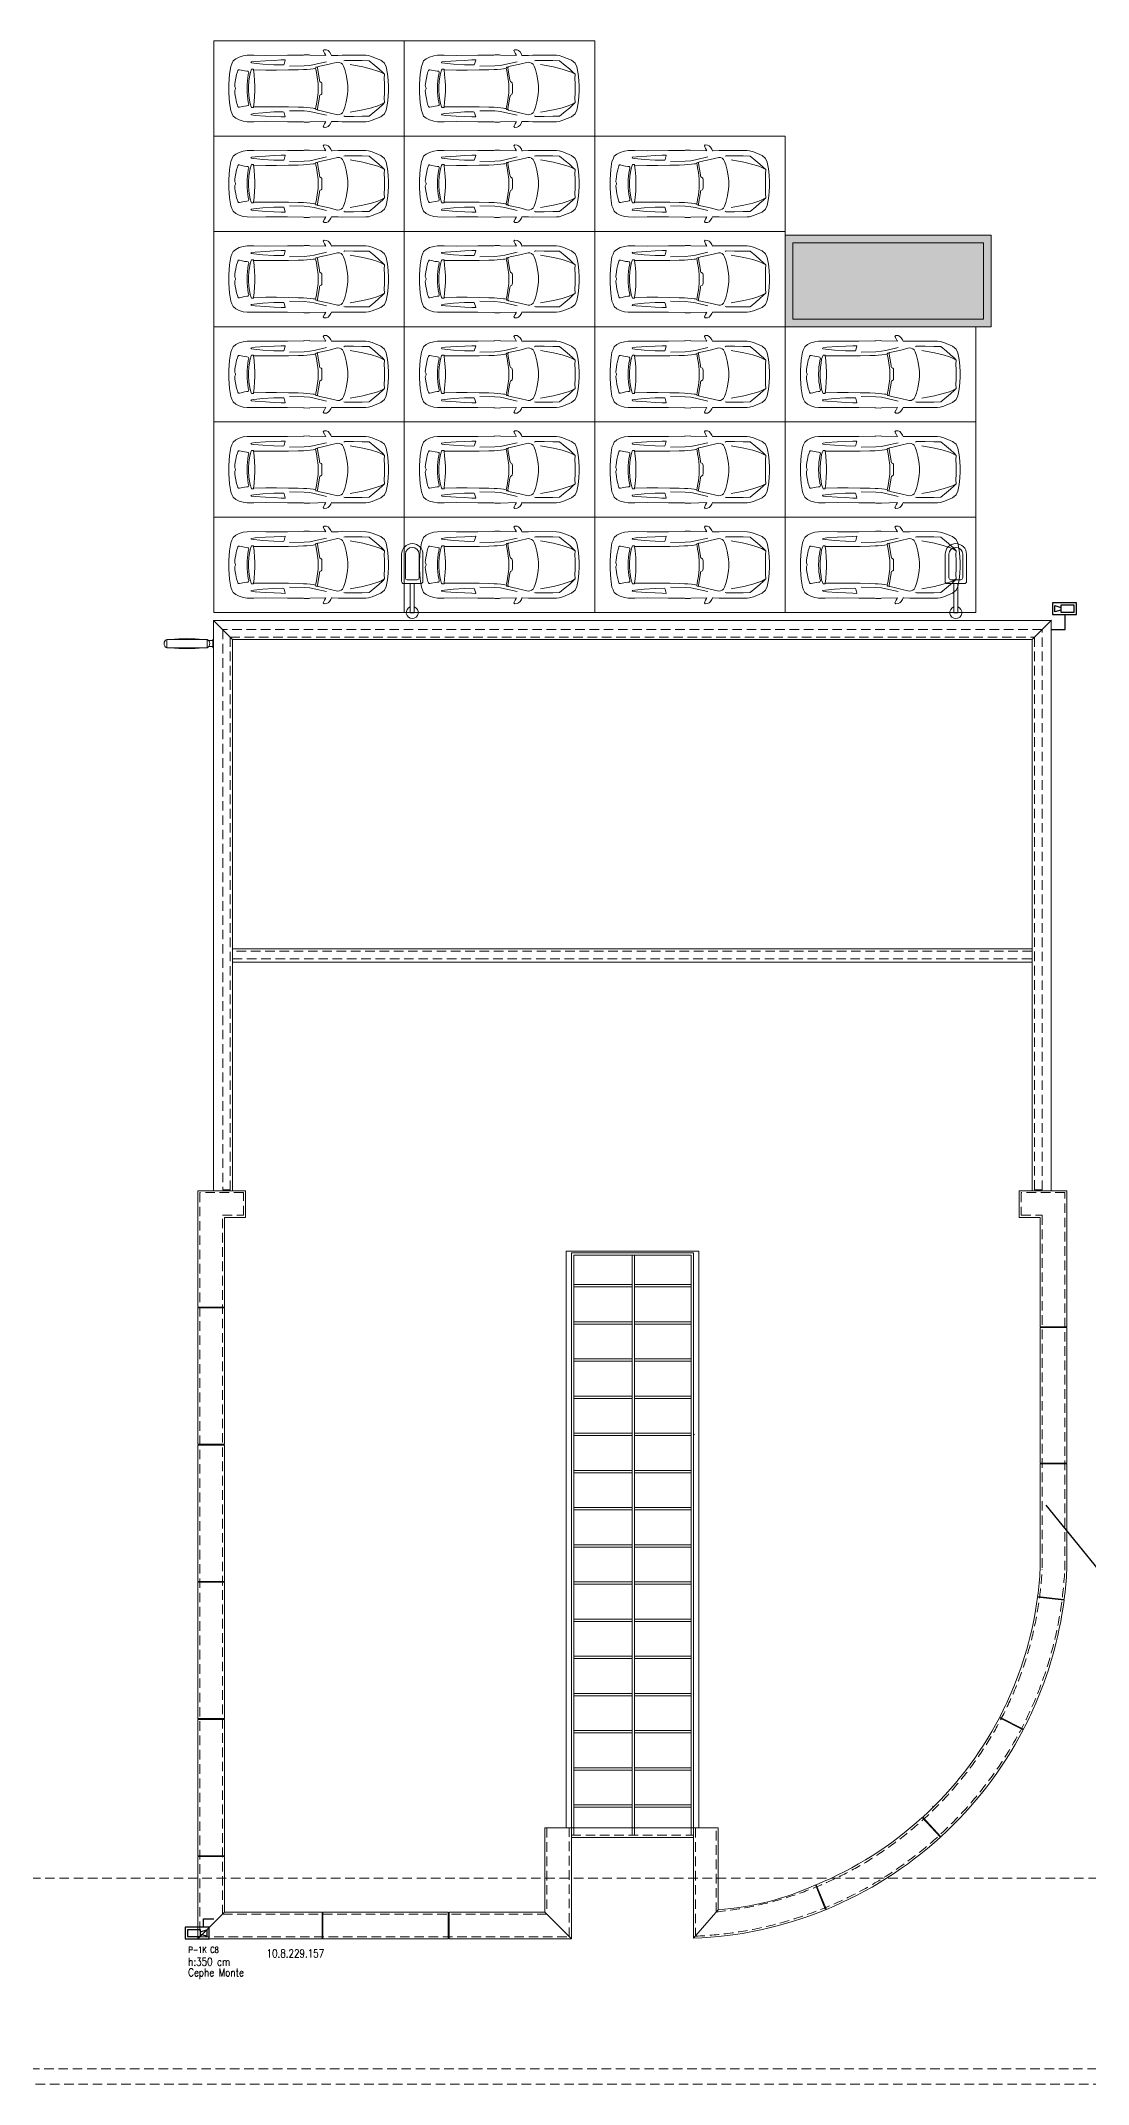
# Model space of a CAD drawing. Header units: metres. Extents: x -13933 to 152404, y -7861 to 21912.
# Drawn here: x 115496 to 118244, y -541 to 4820 of the extents above; entities that cross this region are included whole.
import ezdxf

# ---------------------------------------------------------------- set-up
doc = ezdxf.new("R2010")
doc.units = ezdxf.units.M
doc.header["$LTSCALE"] = 100
doc.header["$MEASUREMENT"] = 0
doc.linetypes.add('DOT2', pattern=[0.125, 0, -0.125])
doc.linetypes.add('HIDDEN', pattern=[0.375, 0.25, -0.125])
doc.layers.get('0').update_dxf_attribs({"color": 9, "lineweight": 9})
for name, color, linetype, lineweight in [('04', 9, 'Continuous', 9), ('06A', 9, 'Continuous', 9), ('06C', 9, 'Continuous', 9), ('06D', 9, 'Continuous', 9), ('09', 9, 'Continuous', 9), ('20', 9, 'DOT2', 9), ('DATA TAVAN', 160, 'Continuous', 30), ('E-HARİCİ KAMERA', 7, 'Continuous', 30), ('E-YAZI', 7, 'Continuous', 30)]:
    doc.layers.add(name, color=color, linetype=linetype, lineweight=lineweight)
doc.styles.add('E-YAZI', font='txttw.shx')

# ---------------------------------------------------------------- blocks, each defined once
blk = doc.blocks.new('p-araba-10')
for points in [[(-193.8, -2.4), (-193.8, 5.3), (-192.9, 22.2), (-191.1, 38.9), (-187.6, 56.6), (-183.4, 66.4), (-173.9, 74.2), (-151.3, 83.5), (-141.2, 86.3), (-134.5, 87.1), (-72.5, 87.3), (-61.4, 87), (-45.8, 86.8), (-44, 86.7), (-42.5, 90.5), (-39.1, 95.9), (-35.3, 99.6), (-31.2, 101.5), (-25.1, 101.9), (-22.6, 99.4), (-26, 92.8), (-28.4, 88.2), (-29.2, 86.7), (12.7, 87.6), (14.7, 88.4), (27.6, 88.2), (29.7, 87.5), (71.7, 87.1), (127.9, 86.7), (160, 87.2), (177.5, 87.1), (187.3, 85.7), (198.4, 82.4), (207, 78), (214.1, 72.2), (217.1, 65), (220, 58.1), (223.2, 37.3), (225, 11.2), (225, -11.2), (223.2, -37.3), (220, -58.1), (217.1, -65), (214.1, -72.2), (207, -78), (198.4, -82.4), (187.3, -85.7), (177.5, -87.1), (160, -87.2), (127.9, -86.7), (71.7, -87.1), (29.7, -87.5), (27.6, -88.2), (14.7, -88.4), (12.7, -87.6), (-29.2, -86.7), (-28.4, -88.2), (-26, -92.8), (-22.6, -99.4), (-25.1, -101.9), (-31.2, -101.5), (-35.3, -99.6), (-39.1, -95.9), (-42.5, -90.5), (-44, -86.7), (-45.8, -86.8), (-61.4, -87), (-72.5, -87.3), (-134.5, -87.1), (-141.2, -86.3), (-151.3, -83.5), (-173.9, -74.2), (-183.4, -66.4), (-187.6, -56.6), (-191.1, -38.9), (-192.9, -22.2), (-193.8, -5.3), (-193.8, 2.4)], [(-93, -62.5), (-126.3, -56.3), (-149.5, -50.6), (-165.5, -45.6), (-173.7, -42.3), (-183.5, -36.9), (-182.7, -25.6), (-183.2, -12.4), (-183.2, 0.2), (-183.2, 12.8), (-182.7, 26), (-183.5, 37.3), (-177.8, 43), (-168.5, 51.5), (-157.6, 60.6), (-142.7, 72.8), (-124.7, 73.2), (-102, 73.6), (-79.4, 73.7), (-76.8, 72.4)], [(-93, 62.8), (-126.3, 56.7), (-149.5, 51), (-165.5, 45.9), (-173.7, 42.6), (-183.5, 37.3), (-182.7, 26), (-183.2, 12.8), (-183.2, 0.2), (-183.2, -12.4), (-182.7, -25.6), (-183.5, -36.9), (-177.8, -42.6), (-168.5, -51.2), (-157.6, -60.2), (-142.7, -72.5), (-124.7, -72.9), (-102, -73.2), (-79.4, -73.3), (-76.8, -72.1)], [(-8.3, -56.7), (-13.4, -57.9), (-38.1, -63.5), (-60.3, -68.8), (-64.9, -68.3), (-69.3, -66.4), (-73, -63.6), (-75.8, -58.3), (-79.1, -49.2), (-82.8, -35.3), (-86.1, -15.4), (-87, -5.3), (-87, 0.2), (-87, 5.7), (-86.1, 15.7), (-82.8, 35.6), (-79.1, 49.6), (-75.8, 58.7), (-73, 63.9), (-69.3, 66.8), (-64.9, 68.6), (-60.3, 69.2), (-38.1, 63.8), (-13.4, 58.2), (-8.3, 57)], [(66.2, 58.6), (27.5, 59.4), (12.7, 60.6), (0.9, 62.9), (-31.5, 70.4)], [(-2.5, -52.9), (-3.1, -54.6), (-4.3, -55.5), (-8.3, -56.7), (-7.3, -54.5), (-7.2, -52.8), (-12.4, -22.8), (-12.7, -19.8), (-13.7, -17.7), (-17.5, -15.6), (-18.7, -14.2), (-19.1, -9.7), (-19.2, -3.2), (-19.2, 0.2), (-19.2, 3.5), (-19.1, 10), (-18.7, 14.5), (-17.5, 15.9), (-13.7, 18.1), (-12.7, 20.1), (-12.4, 23.1), (-7.2, 53.1), (-7.3, 54.8), (-8.3, 57), (-4.3, 55.8), (-3.1, 54.9), (-2.5, 53.3)], [(160.4, 48.6), (128, 48.3), (99.7, 48.3), (68.4, 48.6), (43.2, 49.2), (29.3, 49.7), (20.9, 50.2), (11.4, 51.1), (4.3, 52), (0.7, 52.6), (-2.5, 53.3), (-3.4, 49.8), (-4.9, 41.7), (-6.9, 29.6), (-9.1, 11.9), (-9.1, 2.6), (-9.1, 0.2), (-9.1, -2.2), (-9.1, -11.6), (-6.9, -29.3), (-4.9, -41.4), (-3.4, -49.4), (-2.5, -52.9), (0.7, -52.2), (4.3, -51.7), (11.4, -50.8), (20.9, -49.9), (29.3, -49.3), (43.2, -48.9), (68.4, -48.3), (99.7, -47.9), (128, -47.9), (160.4, -48.3)], [(66.2, -58.2), (27.5, -59), (12.7, -60.3), (0.9, -62.6), (-31.5, -70.1)]]:
    blk.add_lwpolyline(points)
for points in [[(159.5, 66.3), (166.1, 67.2), (167.1, 68.6), (165.9, 69.6), (156.3, 70.9), (128.7, 72.7), (106.1, 73.8), (87.7, 74.9), (77.7, 75), (77.4, 74.3), (80.3, 64), (81.1, 62.1), (83.3, 61.7), (106.9, 62), (135.6, 63.8)], [(169.6, -39.3), (171.3, -30.3), (172.9, -18.6), (173.8, -4.4), (173.8, 0.2), (173.8, 4.7), (172.9, 19), (171.3, 30.6), (169.6, 39.6), (166.8, 48.4), (165.8, 50.4), (160.6, 50.4), (160.4, 48.6), (159, 36.5), (157.5, 19.4), (157, 8.1), (157, 0.2), (157, -7.8), (157.5, -19.1), (159, -36.2), (160.4, -48.3), (160.6, -50.1), (165.8, -50.1), (166.8, -48.1)], [(174.1, -36.1), (175.5, -27.9), (176.6, -19.3), (177.4, -10.5), (177.5, -1.4), (177.5, 0.2), (177.5, 1.8), (177.4, 10.9), (176.6, 19.7), (175.5, 28.2), (174.1, 36.4), (173, 41.1), (173.2, 43.7), (174.5, 45.2), (178.1, 45.7), (184.1, 46.5), (193.2, 48.4), (197.4, 49.4), (199.8, 49.3), (201.7, 47.1), (202.6, 43.6), (204.7, 36.9), (206.7, 26.7), (208.2, 18.6), (209.1, 12.5), (209.7, 6.9), (209.5, 5), (208.6, 3), (207.7, 1.2), (207.7, 0.2), (207.7, -0.9), (208.6, -2.7), (208.6, -2.7), (209.5, -4.6), (209.7, -6.6), (209.1, -12.1), (208.2, -18.3), (206.7, -26.4), (204.7, -36.5), (202.6, -43.3), (201.7, -46.8), (199.8, -49), (197.4, -49.1), (193.2, -48.1), (184.1, -46.1), (178.1, -45.3), (174.5, -44.9), (173.2, -43.4), (173, -40.8)], [(159.5, -66), (166.1, -66.9), (167.1, -68.2), (165.9, -69.3), (156.3, -70.5), (128.7, -72.4), (106.1, -73.5), (87.7, -74.5), (77.7, -74.7), (77.4, -74), (80.3, -63.7), (81.1, -61.7), (83.3, -61.4), (106.9, -61.6), (135.6, -63.5)]]:
    blk.add_lwpolyline(points, close=True)
blk = doc.blocks.new('p-carpark_std')
at = {"layer": '06D'}
blk.add_lwpolyline([(-500, -125), (0, -125), (0, 125), (-500, 125)], close=True, dxfattribs=at)
at = {"layer": '04'}
blk.add_blockref('p-araba-10', (-265, 0), dxfattribs=at)
blk = doc.blocks.new('g-prs-logo-yan')
for points in [[(17, 11), (123, 11), (123, -11), (17, -11), (17, 11)], [(127, 8), (138, 8)], [(138, 11), (140, 11)], [(138, 11), (138, -11)], [(140, 11), (140, -11)], [(127, -8), (138, -8)], [(138, -11), (140, -11)]]:
    blk.add_lwpolyline(points)
for centre, radius, start, end in [((22.1, 0), 12.1, 115.0576, 244.9424), ((70, -451), 464, 84.6782, 95.3218), ((117.9, 0), 12.1, 295.0576, 64.9424), ((70, 451), 464, 264.6782, 275.3218)]:
    blk.add_arc(centre, radius, start, end)
blk = doc.blocks.new('A$C442D6FDD')
at = {"layer": '06D', "color": 9}
for p, q in [((13763.5, 936.6), (13763.5, 1008.3)), ((13773.5, 946.6), (13773.5, 1008.3)), ((13809.5, 1008.3), (13809.5, 946.6)), ((13819.5, 1008.3), (13819.5, 936.6)), ((15190, 936.6), (15190, 1008.3)), ((15200, 946.6), (15200, 1008.3)), ((15236, 1008.3), (15236, 946.6)), ((15246, 1008.3), (15246, 936.6)), ((13768.5, 931.6), (13814.5, 931.6)), ((13778.5, 941.6), (13804.5, 941.6)), ((13786.5, 870.4), (13786.5, 931.6)), ((13796.5, 870.4), (13796.5, 931.6)), ((15195, 931.6), (15241, 931.6)), ((15205, 941.6), (15231, 941.6)), ((15213, 870.4), (15213, 931.6)), ((15223, 870.4), (15223, 931.6))]:
    blk.add_line(p, q, dxfattribs=at)
for points in [[(13786.5, 870.4), (13786.5, 854.6), (13796.5, 854.6), (13796.5, 870.4)], [(15213, 870.4), (15213, 854.6), (15223, 854.6), (15223, 870.4)]]:
    blk.add_lwpolyline(points, dxfattribs=at)
for centre, radius, start, end in [((13791.5, 1008.3), 28, 0, 180), ((13791.5, 1008.3), 18, 0, 180), ((15218, 1008.3), 28, 0, 180), ((15218, 1008.3), 18, 0, 180), ((13768.5, 936.6), 5, 180, 270), ((13778.5, 946.6), 5, 180, 270), ((13804.5, 946.6), 5, 270, 0), ((13814.5, 936.6), 5, 270, 0), ((15195, 936.6), 5, 180, 270), ((15205, 946.6), 5, 180, 270), ((15231, 946.6), 5, 270, 0), ((15241, 936.6), 5, 270, 0), ((13791.5, 855.4), 15.7, 108.5399, 71.4601), ((15218, 855.4), 15.7, 108.5399, 71.4601)]:
    blk.add_arc(centre, radius, start, end, dxfattribs=at)
blk = doc.blocks.new('100_HARİCİ KAMERA')
at = {"layer": 'E-HARİCİ KAMERA', "color": 4}
for points in [[(0, -1.9), (7.95, -1.9), (7.95, 1.9), (0, 1.9)], [(5.11, -1.1), (5.11, 1.1), (0.8, 1.1), (0.8, -1.1)]]:
    blk.add_lwpolyline(points, close=True, dxfattribs=at)
blk.add_lwpolyline([(5.11, 0.44), (7.15, 1.02), (7.15, -1.02), (5.11, -0.44)], dxfattribs=at)

msp = doc.modelspace()

# ---------------------------------------------------------------- hatches: boundary and pattern name
at = {"layer": '09'}
h = msp.add_hatch(color=254, dxfattribs=at)
h.dxf.hatch_style = 1
h.paths.add_polyline_path([(117449.8, 4070), (117989.8, 4070), (117989.8, 4310), (117449.8, 4310)])

# ---------------------------------------------------------------- linework, layer by layer
msp.add_line((117836.2, 186.4), (117837.6, 187.8))
for points in [[(118011.5, 420.1), (118074.1, 388.7)], [(118012.5, 421.9), (118075, 390.5)]]:
    msp.add_lwpolyline(points)
at = {"layer": '06A'}
for points in [[(117449.8, 4070), (117989.8, 4070), (117989.8, 4310), (117449.8, 4310)], [(117469.8, 4290), (117969.8, 4290), (117969.8, 4090), (117469.8, 4090)], [(115999.5, 2402.7), (118097.5, 2402.7), (118097.5, 2437.7), (115999.5, 2437.7)], [(117208.5, 130.9), (117222.5, 130.9), (117222.5, 1644.7), (116874.5, 1644.7), (116874.5, 130.9), (116888.5, 130.9), (116888.5, 1639.7), (117208.5, 1639.7)], [(116888.5, 105.9), (117208.5, 105.9), (117208.5, 130.9), (116888.5, 130.9)]]:
    msp.add_lwpolyline(points, close=True, dxfattribs=at)
for points in [[(118148.5, 3299.2), (115949.5, 3299.2), (115949.5, 1802.9), (115908.5, 1802.9), (115908.5, 1497.7)], [(115949.5, 3299.2), (115999.5, 3249.2)], [(118097.5, 3249.2), (118148.5, 3300.2)], [(118186.5, 1443.7), (118186.5, 1445.7), (118188.5, 1445.7), (118188.5, 1802.9), (118147.5, 1802.9), (118147.5, 3300.2)], [(118097.5, 1802.9), (118097.5, 3249.2), (115999.5, 3249.2), (115999.5, 1802.9)], [(115978.5, 1497.7), (115978.5, 1732.9), (116033.5, 1732.9), (116033.5, 1802.9), (115948.5, 1802.9)], [(118148.5, 1802.9), (118063.5, 1802.9), (118063.5, 1732.9), (118118.5, 1732.9), (118118.5, 1445.7), (118188.5, 1445.7)], [(117047.9, 130.9), (117047.9, 1633.7)], [(117053.9, 130.9), (117053.9, 1633.7)], [(115908.5, 1497.7), (115978.5, 1497.7)], [(115908.5, 1497.7), (115910.5, 1497.7), (115910.5, 1495.7), (115908.5, 1495.7)], [(115908.5, 1495.7), (115908.5, 1137.7)], [(115908.5, 1495.7), (115978.5, 1495.7)], [(115978.5, 1497.7), (115976.5, 1497.7), (115976.5, 1495.7), (115978.5, 1495.7)], [(115978.5, 1495.7), (115978.5, 1137.7)], [(118118.5, 1445.7), (118120.5, 1445.7), (118120.5, 1443.7)], [(118188.5, 1088), (118118.5, 1088), (118118.5, 1443.7), (118143.5, 1443.7)], [(118143.5, 1443.7), (118188.5, 1443.7)], [(118188.5, 1088), (118188.5, 1365.9), (118188.5, 1443.7)], [(115908.5, 1137.7), (115978.5, 1137.7)], [(115908.5, 1137.7), (115910.5, 1137.7), (115910.5, 1135.7), (115908.5, 1135.7)], [(115908.5, 1135.7), (115908.5, 777.7)], [(115908.5, 1135.7), (115978.5, 1135.7)], [(115978.5, 1137.7), (115976.5, 1137.7), (115976.5, 1135.7), (115978.5, 1135.7)], [(115978.5, 1135.7), (115978.5, 777.7)], [(118118.5, 1088), (118120.5, 1088), (118120.5, 1086)], [(118188.5, 808.5), (118188.5, 1029.7), (118188.5, 1086), (118118.5, 1086), (118118.5, 809.2), (118118.5, 809.2), (118118.5, 809.2)], [(118188.5, 1088), (118186.5, 1088), (118186.5, 1086)], [(118188.5, 808.5), (118188.5, 808.5)], [(115908.5, 777.7), (115978.5, 777.7)], [(115908.5, 777.7), (115910.5, 777.7), (115910.5, 775.7), (115908.5, 775.7)], [(115908.5, 775.7), (115908.5, 417.7)], [(115908.5, 775.7), (115978.5, 775.7)], [(115978.5, 777.7), (115976.5, 777.7), (115976.5, 775.7), (115978.5, 775.7)], [(115978.5, 775.7), (115978.5, 417.7)], [(118111.6, 736), (118181.2, 728.4)], [(118181.5, 730.4), (118111.9, 738)], [(118113.9, 737.8), (118113.6, 735.8)], [(118179.5, 730.6), (118179.2, 728.6)], [(115908.5, 417.7), (115978.5, 417.7)], [(115908.5, 417.7), (115910.5, 417.7), (115910.5, 415.7), (115908.5, 415.7)], [(115908.5, 415.7), (115908.5, 57.7)], [(115908.5, 415.7), (115978.5, 415.7)], [(115978.5, 417.7), (115976.5, 417.7), (115976.5, 415.7), (115978.5, 415.7)], [(115978.5, 415.7), (115978.5, 57.7)], [(118074.1, 388.7), (118011.5, 420.1)], [(118012.5, 421.9), (118075, 390.5)], [(118014.2, 421), (118013.3, 419.2)], [(118073.2, 391.4), (118072.3, 389.6)], [(116567.4, -160.3), (116888.5, -160.3), (116888.5, -141.4), (116888.5, 130.9), (116818.5, 130.9), (116818.5, -90.3), (116567.4, -90.3)], [(117812, 157.8), (117810.5, 156.5)], [(117856.8, 109.4), (117855.4, 108.1)], [(115908.5, 57.7), (115978.5, 57.7)], [(115908.5, 57.7), (115910.5, 57.7), (115910.5, 55.7), (115908.5, 55.7)], [(115908.5, 55.7), (115908.5, -160.3), (116234.5, -160.3)], [(115908.5, 55.7), (115978.5, 55.7)], [(115978.5, 57.7), (115976.5, 57.7), (115976.5, 55.7), (115978.5, 55.7)], [(115978.5, 55.7), (115978.5, -90.3), (116234.5, -90.3)], [(117529.1, -18.8), (117555.6, -83.6)], [(117531.7, -19.9), (117529.8, -20.6)], [(115978.5, -90.3), (115908.5, -160.3)], [(116234.5, -160.3), (116234.5, -90.3)], [(116234.5, -90.3), (116234.5, -92.3), (116236.5, -92.3)], [(116236.5, -160.3), (116236.5, -90.3)], [(116236.5, -90.3), (116565.4, -90.3)], [(116565.4, -160.3), (116565.4, -90.3)], [(116565.4, -90.3), (116565.4, -92.3), (116567.4, -92.3)], [(116567.4, -160.3), (116567.4, -90.3)], [(116818.5, -90.3), (116888.5, -160.3)], [(117273.5, -83.6), (117208.5, -158.6)], [(117556.7, -80.9), (117554.9, -81.7)], [(116234.5, -160.3), (116234.5, -158.3), (116236.5, -158.3)], [(116236.5, -160.3), (116565.4, -160.3)], [(116565.4, -160.3), (116565.4, -115.3)], [(116565.4, -160.3), (116565.4, -158.3), (116567.4, -158.3)], [(116567.4, -160.3), (116567.4, -115.3)]]:
    msp.add_lwpolyline(points, dxfattribs=at)
for points in [[(118188.5, 808.5, -0.019527), (118181.5, 730.4)], [(118181.2, 728.4, -0.073609), (118099.6, 441.1)], [(118012.5, 421.9, 0.014029), (118035.7, 469.9)], [(118099.6, 441.1, -0.013797), (118075, 390.5, -0.013797)], [(118074.1, 388.7, -0.087487), (117858.2, 108), (117810.6, 159.3, 0.087306), (118011.5, 420.1, 0.076913)], [(117557.5, -82.8), (117530.9, -18, 0.087252), (117809.1, 158), (117856.7, 106.6, -0.087466), (117557.5, -82.8)], [(117886.9, 135.3, -0.004934), (117872.4, 121.3)]]:
    msp.add_lwpolyline(points, format="xyb", dxfattribs=at)
for points in [[(117273.5, 128.4), (117273.5, -83.6, 0.08921), (117529.1, -18.8), (117555.6, -83.6, -0.087722), (117208.5, -158.6), (117208.5, 130.9), (117273.5, 130.9)], [(117557.5, -82.8), (117530.9, -18, 0.087252), (117809.1, 158), (117856.7, 106.6, -0.087466)]]:
    msp.add_lwpolyline(points, format="xyb", close=True, dxfattribs=at)
for start, end in [(352.5804, 356.8919), (335.7079, 352.4597)]:
    msp.add_arc((117169.8, 860.7), 950, start, end, dxfattribs=at)
at = {"layer": '06C'}
msp.add_lwpolyline([(116888.5, 105.9), (116888.5, 1639.7), (117208.5, 1639.7), (117208.5, 105.9)], close=True, dxfattribs=at)
msp.add_lwpolyline([(117208.5, 1164.5), (117210.5, 1164.5), (117210.5, 1162.5), (117208.5, 1162.5)], dxfattribs=at)
at = {"layer": '06D'}
for points in [[(116894.5, 130.9), (116894.5, 1633.7), (117202.5, 1633.7), (117202.5, 130.9)], [(117202.5, 1164.5), (117202.5, 1633.7), (116894.5, 1633.7), (116894.5, 1164.5)], [(117047.9, 1556.6), (116894.5, 1556.6)], [(117202.5, 1556.6), (117053.9, 1556.6)], [(117047.9, 1550.6), (116894.5, 1550.6)], [(117202.5, 1550.6), (117053.9, 1550.6)], [(117047.9, 1459.1), (116894.5, 1459.1)], [(117047.9, 1453.1), (116894.5, 1453.1)], [(117202.5, 1459.1), (117053.9, 1459.1)], [(117202.5, 1453.1), (117053.9, 1453.1)], [(117047.9, 1361.6), (116894.5, 1361.6)], [(117047.9, 1355.6), (116894.5, 1355.6)], [(117202.5, 1361.6), (117053.9, 1361.6)], [(117202.5, 1355.6), (117053.9, 1355.6)], [(117047.9, 1264), (116894.5, 1264)], [(117047.9, 1258), (116894.5, 1258)], [(117202.5, 1264), (117053.9, 1264)], [(117202.5, 1258), (117053.9, 1258)], [(117047.9, 1166.5), (116894.5, 1166.5)], [(117047.9, 1160.5), (116894.5, 1160.5)], [(117202.5, 1166.5), (117053.9, 1166.5)], [(117202.5, 1160.5), (117053.9, 1160.5)], [(117047.9, 1069), (116894.5, 1069)], [(117047.9, 1063), (116894.5, 1063)], [(117202.5, 1069), (117053.9, 1069)], [(117202.5, 1063), (117053.9, 1063)], [(117047.9, 971.4), (116894.5, 971.4)], [(117047.9, 965.4), (116894.5, 965.4)], [(117202.5, 971.4), (117053.9, 971.4)], [(117202.5, 965.4), (117053.9, 965.4)], [(117047.9, 873.9), (116894.5, 873.9)], [(117047.9, 867.9), (116894.5, 867.9)], [(117202.5, 873.9), (117053.9, 873.9)], [(117202.5, 867.9), (117053.9, 867.9)], [(117047.9, 776.4), (116894.5, 776.4)], [(117047.9, 770.4), (116894.5, 770.4)], [(117202.5, 776.4), (117053.9, 776.4)], [(117202.5, 770.4), (117053.9, 770.4)], [(117047.9, 678.8), (116894.5, 678.8)], [(117047.9, 672.8), (116894.5, 672.8)], [(117202.5, 678.8), (117053.9, 678.8)], [(117202.5, 672.8), (117053.9, 672.8)], [(117047.9, 581.3), (116894.5, 581.3)], [(117047.9, 575.3), (116894.5, 575.3)], [(117202.5, 581.3), (117053.9, 581.3)], [(117202.5, 575.3), (117053.9, 575.3)], [(117047.9, 483.8), (116894.5, 483.8)], [(117202.5, 483.8), (117053.9, 483.8)], [(117047.9, 477.8), (116894.5, 477.8)], [(117202.5, 477.8), (117053.9, 477.8)], [(117047.9, 386.2), (116894.5, 386.2)], [(117047.9, 380.2), (116894.5, 380.2)], [(117202.5, 386.2), (117053.9, 386.2)], [(117202.5, 380.2), (117053.9, 380.2)], [(117047.9, 288.7), (116894.5, 288.7)], [(117047.9, 282.7), (116894.5, 282.7)], [(117202.5, 288.7), (117053.9, 288.7)], [(117202.5, 282.7), (117053.9, 282.7)], [(117047.9, 191.2), (116894.5, 191.2)], [(117047.9, 185.2), (116894.5, 185.2)], [(117202.5, 191.2), (117053.9, 191.2)], [(117202.5, 185.2), (117053.9, 185.2)]]:
    msp.add_lwpolyline(points, dxfattribs=at)
at = {"layer": '06D', "linetype": 'HIDDEN'}
msp.add_lwpolyline([(110607.5, -1.3), (110607.5, -541.3), (123032.5, -541.3), (123032.5, -1.3), (122992.5, -1.3), (122992.5, -501.3), (110647.5, -501.3), (110647.5, -1.3)], close=True, dxfattribs=at)
at = {"layer": '20', "linetype": 'HIDDEN'}
msp.add_lwpolyline([(117469.8, 4090), (117969.8, 4090), (117969.8, 4290), (117469.8, 4290)], close=True, dxfattribs=at)
for points in [[(118123.5, 1804.9), (118123.5, 3275.2), (115973.9, 3275.2), (115973.5, 1804.9), (115993.5, 1804.9), (115993.5, 3255.2), (118103.5, 3255.2), (118103.5, 1804.9), (118123.5, 1804.9)], [(118097.5, 2431.7), (115999.5, 2431.7), (115999.5, 2411.7), (116645.7, 2411.7), (116645.7, 2411.7), (116645.7, 2411.7), (116645.7, 2411.7), (118097.5, 2411.7)], [(116824, 130.9), (116824, -95.5), (115973.3, -95.5), (115973.3, 1738.5), (116028, 1738.5), (116028, 1798.2), (115913.9, 1798.2), (115913.9, -154.9), (116883, -154.9), (116883, 130.9)], [(116888.5, 111.9), (117208.5, 111.9)], [(116894.5, 130.9), (116894.5, 111.9)], [(117047.9, 130.9), (117047.9, 111.9)], [(117053.9, 130.9), (117053.9, 111.9)], [(117202.5, 130.9), (117202.5, 111.9)], [(123032.5, -1.3), (110607.5, -1.3)]]:
    msp.add_lwpolyline(points, dxfattribs=at)
for points in [[(118183.1, 807.2), (118183.1, 1798.2), (118069, 1798.2), (118069, 1738.5), (118123.7, 1738.5), (118123.7, 809.7, -0.369376), (117268.4, -89.5), (117268.4, 130.9)], [(117214, 130.9), (117214, -153.2, 0.386567), (118183.1, 809.2)]]:
    msp.add_lwpolyline(points, format="xyb", dxfattribs=at)
at = {"layer": 'DATA TAVAN', "color": 2}
for p, q in [((118146.8, 3275.5), (118184.1, 3275.5)), ((118184.1, 3275.5), (118184.1, 3314.9)), ((115923.1, -129.9), (115923.1, -107.9)), ((115923.1, -107.9), (115950.5, -107.9))]:
    msp.add_line(p, q, dxfattribs=at)
at = {"layer": 'DATA TAVAN', "color": 3}
msp.add_line((118920.1, 10.9), (118134, 977.4), dxfattribs=at)

# ---------------------------------------------------------------- block references
msp.add_blockref('A$C442D6FDD', (102679.3, 2464.6))
at = {"layer": '04', "xscale": -1}
for p in [(115949.8, 4695), (116449.8, 4695), (115949.8, 4445), (116449.8, 4445), (116949.8, 4445), (115949.8, 4195), (116449.8, 4195), (116949.8, 4195), (115949.8, 3945), (116449.8, 3945), (116949.8, 3945), (117449.8, 3945), (115949.8, 3695), (116449.8, 3695), (116949.8, 3695), (117449.8, 3695), (115949.8, 3445), (116449.8, 3445), (116949.8, 3445), (117449.8, 3445)]:
    msp.add_blockref('p-carpark_std', p, dxfattribs=at)
at = {"layer": '06D'}
msp.add_blockref('g-prs-logo-yan', (115809.5, 3238.5), dxfattribs=at)
at = {"layer": 'E-HARİCİ KAMERA', "xscale": 8, "yscale": 8, "zscale": 8, "rotation": 180}
msp.add_blockref('100_HARİCİ KAMERA', (118214.1, 3330.1), dxfattribs=at)
at = {"layer": 'E-HARİCİ KAMERA', "xscale": 8, "yscale": 8, "zscale": 8}
msp.add_blockref('100_HARİCİ KAMERA', (115874.8, -145), dxfattribs=at)

# ---------------------------------------------------------------- texts
at = {"layer": 'E-YAZI', "color": 30, "style": 'E-YAZI', "width": 0.8}
for s, p in [('h:350 cm', (115882.9, -230.7)), ('Cephe Monte', (115882.9, -258.5))]:
    msp.add_text(s, height=21, dxfattribs=at).set_placement(p)
at = {"layer": 'E-YAZI', "color": 6, "style": 'E-YAZI', "width": 0.8}
msp.add_text('P-1K C8', height=16, dxfattribs=at).set_placement((115883.7, -196.9))
at = {"layer": 'E-YAZI', "color": 1, "style": 'E-YAZI', "width": 0.8}
msp.add_text('10.8.229.157', height=21, dxfattribs=at).set_placement((116088.6, -208.8))

doc.saveas('drawing.dxf')
